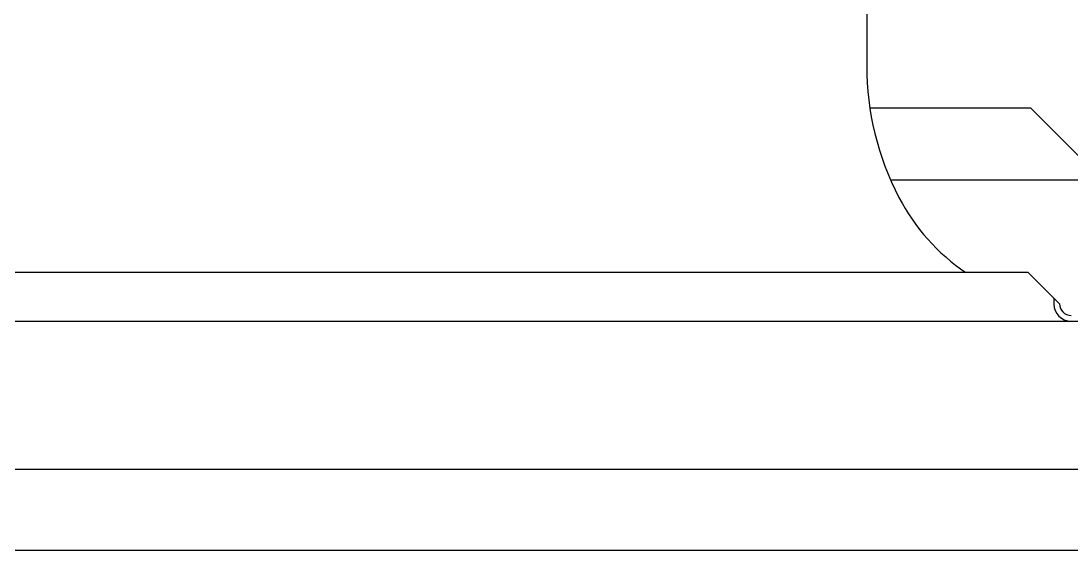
# Model space of a CAD drawing. Header units: millimetres. Extents: x 16200 to 32328, y 18593 to 29476.
# Drawn here: x 16628.31 to 16642.78, y 18973.5 to 18980.8 of the extents above; entities that cross this region are included whole.
import ezdxf

# ---------------------------------------------------------------- set-up
doc = ezdxf.new("R2010")
doc.units = ezdxf.units.MM
doc.header["$LTSCALE"] = 5
doc.layers.add('UNIT', color=6, linetype='Continuous')

msp = doc.modelspace()

# ---------------------------------------------------------------- linework, layer by layer
at = {"layer": 'UNIT'}
for p, q in [((16639.9657, 18982.9219), (16639.9657, 18980.1809)), ((16640.0087, 18979.6008), (16642.2214, 18979.6008)), ((16642.2214, 18979.6008), (16642.9714, 18978.8508)), ((16643.4714, 18978.6008), (16640.2967, 18978.6008)), ((16642.1901, 18977.3281), (16606.2846, 18977.3281)), ((16642.1901, 18977.3281), (16642.6232, 18976.895)), ((16642.5445, 18976.9737), (16642.5445, 18976.895)), ((16506.1124, 18976.6588), (16742.3565, 18976.6588)), ((16742.3565, 18974.6092), (16506.1124, 18974.6092)), ((16510.3624, 18973.4997), (16738.1065, 18973.4997))]:
    msp.add_line(p, q, dxfattribs=at)
for centre, radius, start, end in [((16643.9027, 18980.1809), 3.937, 180, 207.50184), ((16642.925, 18979.6719), 2.8346, 207.50184, 235.77552), ((16642.7807, 18976.895), 0.2362, 180, 270), ((16642.7807, 18976.895), 0.1575, 180, 270)]:
    msp.add_arc(centre, radius, start, end, dxfattribs=at)

doc.saveas('drawing.dxf')
